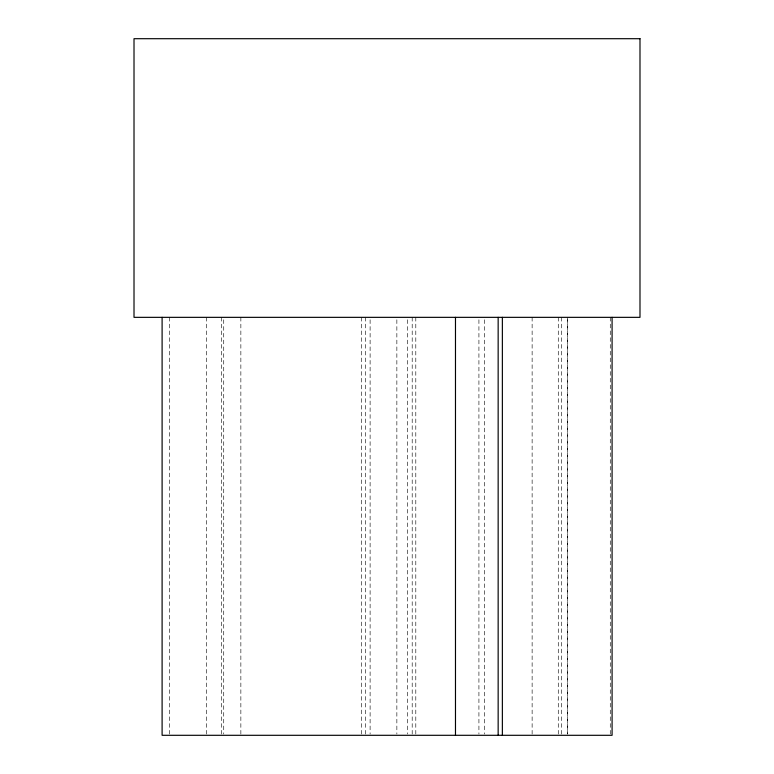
<?xml version="1.0" encoding="UTF-8"?>
<svg xmlns="http://www.w3.org/2000/svg" width="774" height="774" viewBox="0 0 774 774"><rect width="100%" height="100%" fill="white"/><g stroke="black" fill="none" stroke-linecap="round" stroke-linejoin="round"><path stroke-width="0.58" stroke-dasharray="3.87 2.9" d="M610.28 317.34L610.28 734.091M567.594 319.759L567.594 734.091M567.294 317.34L567.294 734.091M561.585 317.34L561.585 734.091M558.277 317.34L558.277 734.091M532.125 317.34L532.125 734.091M484.63 319.759L484.63 734.091M478.922 319.759L478.922 734.091M415.802 317.34L415.802 734.091M412.194 317.34L412.194 734.091M407.685 319.759L407.685 734.091M396.859 319.759L396.859 734.091M370.107 319.759L370.107 734.091M365.299 317.34L365.299 734.091M361.69 317.34L361.69 734.091M240.859 317.34L240.859 734.091M223.725 319.759L223.725 734.091M221.625 317.34L221.625 734.091M206.59 317.34L206.59 734.091M169.622 317.34L169.622 734.091"/><path stroke-width="1.16" d="M612.079 317.34L612.079 735.3L162.105 735.3L162.105 317.34M502.365 317.34L502.365 735.3M498.156 317.34L498.156 735.3M455.48 317.34L455.48 735.3M639.992 38.7L134.008 38.7L134.008 317.34L639.992 317.34L639.992 38.7"/></g></svg>
